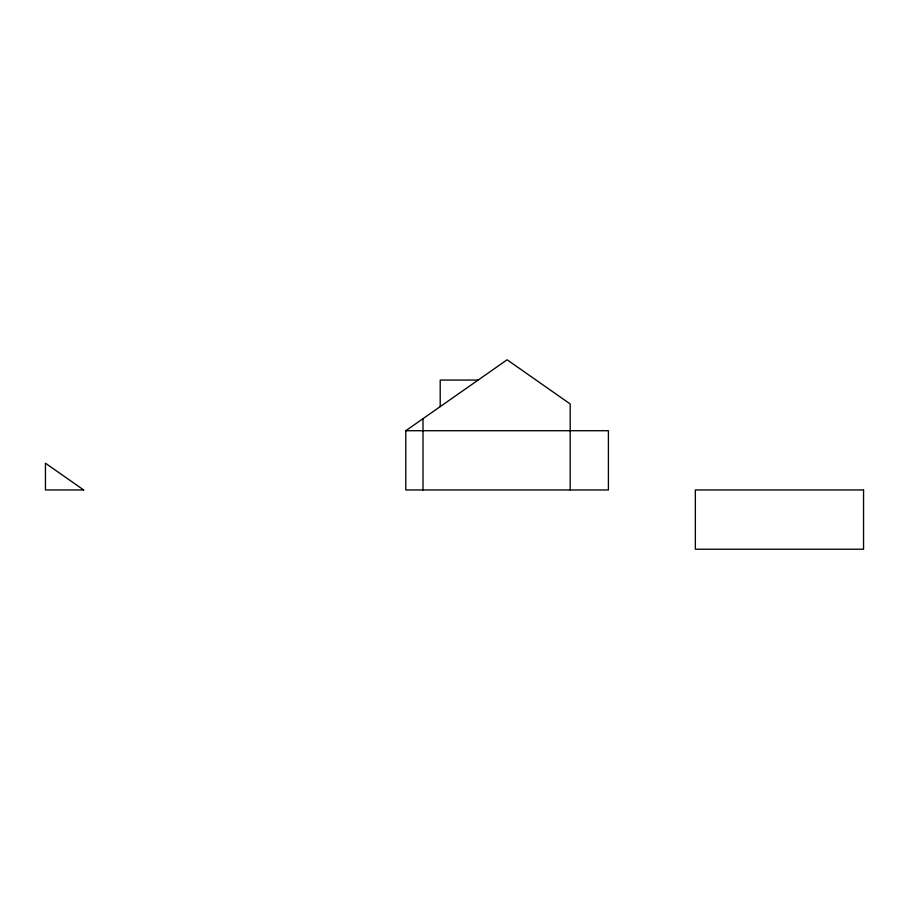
<?xml version="1.0" encoding="UTF-8"?>
<svg xmlns="http://www.w3.org/2000/svg" width="909" height="909" viewBox="0 0 909 909"><rect width="100%" height="100%" fill="white"/><g stroke="black" fill="none" stroke-linecap="round" stroke-linejoin="round"><path stroke-width="1.36" d="M405.8 430.718L608.405 430.718L608.405 489.962L405.8 489.962L405.8 430.718L507.108 359.782L570.182 403.948L570.182 489.962M478.134 380.064L440.206 380.064L440.206 406.618M423.003 418.663L423.003 489.962M83.673 489.962L45.45 489.962L45.45 463.204L83.673 489.962M863.55 489.962L695.351 489.962L695.351 549.218L863.55 549.218L863.55 489.962"/></g></svg>
